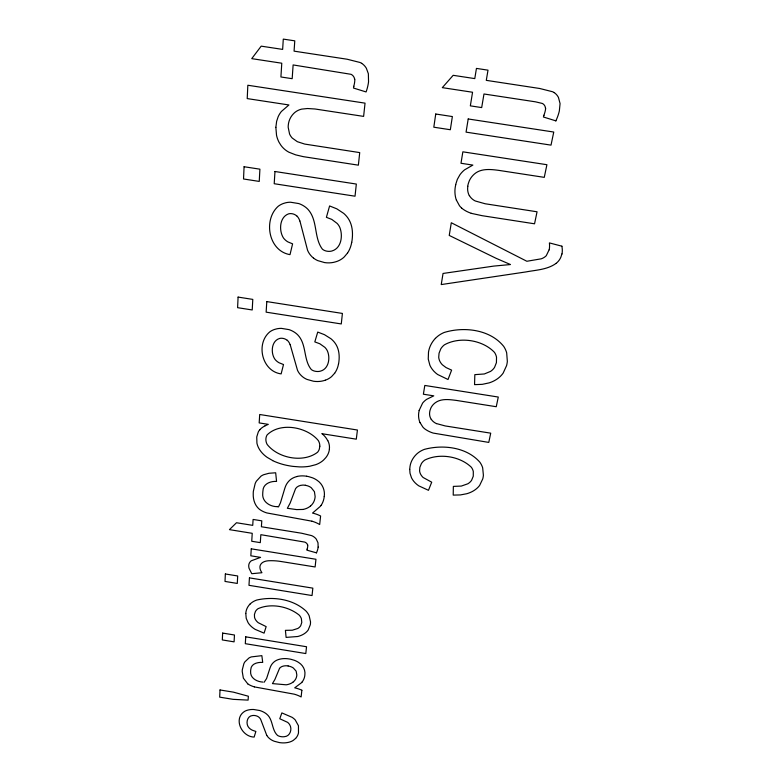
<?xml version="1.0" encoding="UTF-8"?>
<svg xmlns="http://www.w3.org/2000/svg" width="782" height="782" viewBox="0 0 782 782"><rect width="100%" height="100%" fill="white"/><g stroke="black" fill="none" stroke-linecap="round" stroke-linejoin="round"><path stroke-width="1.17" d="M245.792 613.44L246.213 618.318L248.09 622.707A21.515 14.281 13.1 0 0 255.157 629.363L264.081 633.146L266.154 626.626L258.314 622.746A12.903 8.582 13.1 0 1 257.092 621.661A13.177 8.758 13.1 0 1 254.531 617.281L254.443 614.457L255.431 611.495A15.777 10.498 13 0 1 258.06 608.679C270.992 602.932 288.47 606.343 299.291 615.19A15.083 10.049 12.4 0 1 301.373 618.67L301.793 622.423L300.728 625.678A14.164 9.423 12.4 0 1 297.815 628.464L292.321 630.214L285.41 630.351L286.104 637.398L297.756 636.499A24.242 16.139 12.5 0 0 302.37 634.808A25.171 16.754 12.5 0 0 304.716 633.41A24.125 16.051 12.5 0 0 308.235 629.93L310.298 624.75A36.519 24.301 12.9 0 0 310.513 621.788L309.173 615.796A25.063 16.705 12.5 0 0 306.173 611.211C293.455 599.159 273.407 596.216 256.731 600.048A22.932 15.278 13 0 0 250.719 603.469L250.191 603.958M324.256 496.521C325.165 490.431 322.546 484.019 317.414 480.529A17.497 12.747 13.2 0 0 312.487 477.812L308.646 476.629A22.913 16.647 13.2 0 0 306.564 476.218M318.137 547.087L317.991 542.767L316.27 539.13A10.586 7.458 12.5 0 0 312.644 536.1A7.937 5.601 12.5 0 0 311.392 535.553L301.598 533.236L261.393 526.755L261.794 520.841L253.104 519.443L252.733 525.357L236.487 522.747L229.439 529.639L252.234 533.314L251.736 541.261L260.298 542.64L260.846 534.692L304.736 542.092A3.363 2.366 12.6 0 1 305.117 542.249A4.77 3.353 12.7 0 1 307.14 543.959A4.252 2.981 12.6 0 1 307.375 544.38L307.59 545.025M301.852 690.271L301.129 696.938A22.355 13.988 11.7 0 0 294.257 694.172L254.355 686.899M351.753 242.361C353.161 234.189 352.848 225.05 347.931 218.041A25.483 21.632 18 0 0 343.679 213.369L336.807 208.833L329.603 205.949L326.397 217.328L331.783 219.4L337.159 223.437A15.943 13.499 18 0 1 339.799 227.396C343.044 235.441 341.538 248.236 331.92 250.993A10.361 8.729 17.4 0 1 329.584 251.354A10.713 9.032 17.4 0 1 326.045 250.993L325.029 250.67A7.732 6.51 17.3 0 1 322.389 249.155C313.748 237.855 317.912 220.612 308.176 209.605A18.7 15.806 20.6 0 0 305.019 206.8L303.836 205.998A20.019 16.911 20.7 0 0 298.724 203.555L290.562 202.225A20.469 17.292 20.7 0 0 285.606 202.812L283.27 203.525A22.072 18.631 20.6 0 0 278.187 206.301C263.026 219.791 268.412 251.012 290.005 254.639L292.595 243.857L287.903 241.902A13.705 11.515 20 0 1 283.465 237.982C278.803 230.788 279.37 217.073 288.607 213.857A7.967 6.725 20.8 0 1 291.041 213.623A7.82 6.608 20.8 0 1 296.681 215.881M338.557 363.943C339.847 356.797 339.378 348.752 334.833 342.78A23.704 18.778 15.1 0 0 330.854 338.684L324.432 334.657L317.727 332.076L314.814 341.9L319.828 343.767L324.853 347.335A14.829 11.73 15.1 0 1 327.335 350.805C330.532 357.833 328.802 369.221 320.151 371.215A9.638 7.585 14.8 0 1 317.981 371.499A9.97 7.849 14.8 0 1 314.687 371.137L313.738 370.854A7.194 5.66 14.8 0 1 311.265 369.495C303.269 359.818 306.827 344.383 297.834 334.989A17.37 13.734 16.9 0 0 294.882 332.516L293.778 331.803A18.602 14.702 16.9 0 0 289.008 329.623L281.412 328.372A19.012 15.024 16.9 0 0 276.818 328.831L274.638 329.418A20.498 16.197 16.9 0 0 269.927 331.763C255.47 343.445 261.862 371.352 281.139 373.894L283.504 364.539L279.125 362.789A12.737 10.01 16.6 0 1 274.981 359.329C270.513 353.161 271.266 340.825 279.653 338.45A7.4 5.845 17 0 1 281.911 338.264A7.263 5.738 17 0 1 287.17 340.297M549.14 249.771L546.266 255.704A12.747 10.86 0 0 1 541.212 258.822L526.863 261.266L451.302 222.753L449.239 235.431L496.13 258.324L510.48 264.541L493.823 266.085L443.042 273.456L441.234 284.57L525.856 271.94C536.071 270.005 547.41 269.722 556.119 263.358M353.894 86.323L353.474 88.034L366.084 91.944A56.607 51.231 29.7 0 0 368.547 81.905L368.361 73.733L366.367 68.298A14.017 12.864 25.4 0 0 361.675 63.332M561.916 253.945L560.86 257.2A18.758 15.933 -0.5 0 1 556.139 263.378M455.671 184.562L457.323 179.401L459.865 174.865A28.074 24.789 4.1 0 1 464.635 169.811L472.856 165.09L460.989 163.272L462.856 151.825L546.911 164.709L544.272 177.358L498.642 170.349C490.558 169.283 480.871 168.228 474.283 174.122A22.502 19.873 3.4 0 0 469.2 181.033L468.262 183.75A26.94 23.763 2.9 0 0 467.753 186.292M419.103 410.521L422.593 403.121A24.584 19.061 7.4 0 1 426.679 399.319L433.756 395.848L423.385 394.216L424.812 385.448L498.281 397.041L496.257 406.718L456.346 400.413C449.376 399.534 441.195 398.273 435.173 402.838A19.706 15.288 7.1 0 0 430.853 408.067L430.09 410.149A23.587 18.289 6.9 0 0 429.689 412.094A16.432 12.737 7.2 0 0 431.195 419.367M307.179 549.169L306.886 550.157L316.514 552.854M544.008 115.296L543.412 116.997L555.924 120.887M347.433 253.153L344.207 256.975A23.959 20.185 17.5 0 1 337.404 261.247L335.84 261.765A22.707 19.12 17.4 0 1 324.647 262.596L317.844 260.641A17.038 14.301 17.4 0 1 313.602 258.138M279.516 668.405L274.873 679.538L272.439 683.605L286.202 684.807A15.777 10.098 12.2 0 0 292.429 682.539L292.82 682.256M334.608 373.278L331.627 376.562A22.297 17.536 14.9 0 1 325.322 380.199M295.606 738.404L293.358 740.31A17.312 10.616 11.8 0 1 288.529 742.333L287.414 742.548A16.412 10.058 11.7 0 1 279.34 742.577L274.384 741.287A12.316 7.537 11.8 0 1 271.276 739.801A14.76 9.042 11.7 0 1 266.799 735.393M435.427 338.381L436.151 337.648A27.722 22.316 6.6 0 1 444.147 332.487C464 326.358 490.118 329.427 503.716 346.406A30.342 24.369 5.4 0 1 506.677 352.858L507.342 361.382A44.163 35.464 6.3 0 1 506.58 365.614L503.158 373.102A29.198 23.392 5.4 0 1 498.232 378.195A30.469 24.418 5.5 0 1 495.084 380.287A29.345 23.509 5.4 0 1 489.112 382.887L482.269 384.343L474.557 384.646L474.83 374.646L484.332 373.972L490.49 371.43A17.145 13.734 5.3 0 0 494.566 367.345L496.423 362.653L496.521 357.296A18.269 14.653 5.4 0 0 494.507 352.408C482.621 339.779 459.562 336.328 444.43 344.823A19.071 15.317 6.6 0 0 440.735 348.958L439.054 353.239L438.722 357.276A15.923 12.786 6.8 0 0 441.195 363.425A15.601 12.522 6.8 0 0 442.534 364.92L446.063 367.579L451.615 370.13L448.018 379.505L437.607 374.48A25.992 20.831 6.8 0 1 429.905 365.292L428.253 359.104L428.497 352.154A37.301 29.941 6.2 0 1 435.378 338.352M310.483 506.013L310.034 506.374A17.878 12.942 13.5 0 1 302.947 509.463M265.078 425.789L268.294 424.362L259.174 422.906L259.702 414.499L357.433 430.022L356.289 439.171L322.057 433.727M325.312 380.189L323.875 380.638A21.134 16.617 14.8 0 1 313.445 381.225L307.101 379.446A15.855 12.434 14.9 0 1 303.142 377.207A19.003 14.926 14.8 0 1 297.502 370.287L290.2 344.725M302.937 509.453L296.613 509.59L287.356 508.3L290.161 503.031L295.576 488.642A10.264 7.458 13.2 0 1 305.381 485.211M277.444 506.726L278.5 506.883L280.445 502.836L284.511 489.317A75.678 54.896 10.9 0 1 285.381 486.717L285.938 485.378A28.406 20.645 12.9 0 1 290.21 479.825A19.237 13.998 13.2 0 1 297.258 476.473M276.994 506.668C269.604 506.589 261.745 501.418 262.752 493.198A41.622 30.127 13.2 0 1 262.928 490.988C262.987 483.872 270.494 481.018 276.564 481.429L275.675 472.787L269.008 473.266L263.71 474.703A18.26 13.245 14.5 0 0 261.002 476.16L256.379 481.174A36.187 26.187 13.8 0 0 255.176 483.559L253.348 491.331A68.425 49.569 12.4 0 0 253.231 493.677C252.987 499.366 254.795 505.514 259.341 509.219A18.533 13.314 14.4 0 0 266.838 512.943L311.94 521.193M264.13 682.256L266.584 678.561L269.78 668.718A66.822 42.795 10.5 0 1 270.513 666.704L271.002 665.668A25.063 16.09 11.8 0 1 274.707 661.416A16.969 10.909 12 0 1 280.885 658.943A16.803 10.801 12 0 1 289.066 658.943A20.215 12.981 12 0 1 290.914 659.285L294.296 660.282A15.425 9.931 12 0 1 298.665 662.491C302.917 665.091 305.625 670.096 304.853 675.101A31.915 20.469 12.4 0 1 302.155 682.002M262.938 682.08C257.014 681.826 249.996 678.189 250.621 671.327A36.734 23.499 12 0 1 250.768 669.597C250.993 663.547 257.825 662.08 262.713 662.413L261.853 655.658L251.335 656.909A16.099 10.332 12.8 0 0 248.969 657.994L244.922 661.816A31.935 20.43 12.4 0 0 243.886 663.654L242.322 669.685A60.41 38.66 11.5 0 0 242.225 671.513L243.368 678.16L247.718 683.791M561.955 246.203L549.394 242.909A31.857 27.214 1.5 0 1 549.218 249.781M471.204 213.33L482.181 215.695L534.546 223.799L537.058 211.785L485.153 203.76L475.28 200.984A13.763 12.141 4.3 0 1 469.425 195.617M436.522 423.59L445.202 425.936L490.715 433.169L488.779 442.417L433.179 433.072A24.252 18.778 7.5 0 1 424.675 428.81A15.181 11.71 7.8 0 1 422.759 426.923L420.1 422.671M272.703 460.578L267.2 457.382A27.116 20.234 14.8 0 1 256.926 443.179L256.75 436.942L258.285 431.967A19.511 14.565 15.2 0 1 259.839 429.738M266.779 735.403L260.787 719.655A9.101 5.601 12.6 0 0 258.451 716.85A5.728 3.529 12.5 0 0 252.547 715.52C246.692 715.98 245.382 724.425 249.184 728.013A9.873 6.061 12.4 0 0 252.439 730.251L255.861 731.453L254.14 737.074C241.491 736.839 232.899 718.179 244.962 711.18A15.865 9.775 12.5 0 1 248.568 709.919L250.24 709.636A14.711 9.071 12.5 0 1 253.788 709.509L259.673 710.506A14.389 8.876 12.5 0 1 263.378 711.972L264.238 712.441A13.441 8.289 12.5 0 1 266.554 714.025C273.27 719.313 271.471 729.772 277.463 735.363A5.591 3.421 11.7 0 0 279.399 736.263L280.142 736.468A7.742 4.751 11.7 0 0 282.693 736.791A7.488 4.594 11.7 0 0 284.374 736.693C290.21 736.4 292.556 728.971 289.584 724.533A11.495 7.077 11.8 0 0 287.61 722.353L279.77 718.746L281.862 712.91L292.087 717.319A18.367 11.329 11.8 0 1 295.234 719.929L298.45 725.735L298.489 732.861A29.051 17.849 12.1 0 1 295.645 738.423M456.502 200.26L459.445 205.686A17.312 15.21 5.2 0 0 461.644 208.022M299.907 220.944L307.561 250.26A20.42 17.165 17.3 0 0 313.562 258.168M354.598 79.148L354.344 78.053A5.621 5.142 25.4 0 0 354.05 77.34A6.315 5.767 25.5 0 0 351.46 74.534A4.457 4.076 25.5 0 0 350.952 74.3L293.123 64.935L292.175 78.689L280.914 76.978L281.774 63.215L251.745 58.64L261.198 46.148L282.644 49.403L283.289 39.1L294.775 40.84L294.071 51.143L347.14 59.227L360.043 62.482A10.518 9.667 25.4 0 1 361.655 63.362M545.425 108.209L545.269 107.134A5.65 5.171 -5.6 0 0 545.044 106.42A6.344 5.806 -5.4 0 0 542.669 103.635A4.477 4.096 -5.7 0 0 542.17 103.41L535.474 101.826L483.98 93.987L481.683 107.584L470.344 105.853L472.553 92.247L442.309 87.643L453.179 75.316L474.782 78.601L476.443 68.405L488.007 70.165L486.287 80.351L539.727 88.493L552.6 91.748A10.586 9.707 -7.2 0 1 554.174 92.618M354.842 79.168A29.677 26.93 28 0 1 353.757 86.274M351.704 242.352A40.293 33.968 18.8 0 1 347.491 253.182M296.769 215.822A12.659 10.665 20.9 0 1 299.789 220.954M338.498 363.933A37.468 29.521 15.7 0 1 334.657 373.297M287.258 340.238A11.759 9.267 17.1 0 1 290.093 344.735M322.086 433.707A24.741 18.514 13.9 0 1 327.736 440.677M327.853 440.657A22.903 17.145 13.8 0 1 329.349 449.132M329.427 449.151A28.514 21.339 14 0 1 325.889 457.548L323.621 460.002A28.22 21.104 14 0 1 315.82 464.655L309.789 466.228A43.9 33.03 14.5 0 1 299.408 466.893L293.162 466.404A59.276 44.906 14.7 0 1 289.33 465.828A48.943 36.901 14.7 0 1 272.664 460.637M259.81 429.719A24.907 18.582 15 0 1 265.098 425.809M311.94 521.183A25.249 17.83 12.6 0 1 319.682 524.527L320.6 516.003A24.447 17.36 12.6 0 0 312.536 513.08L320.317 506.374A30.586 22.179 13.6 0 0 321.04 505.397M297.228 476.424A19.051 13.871 13.2 0 1 306.564 476.238M324.227 496.521A36.187 26.246 13.9 0 1 321.079 505.416M305.371 485.319A11.642 8.455 13.2 0 1 306.495 485.544L307.561 485.837A9.609 6.989 13.2 0 1 311.265 487.733L314.423 491.683L315.126 496.492A29.452 21.339 13.9 0 1 314.911 498.29L314.794 498.867A23.069 16.715 13.7 0 1 310.532 506.042M307.776 545.044A22.365 15.689 13.3 0 1 307.082 549.14M318.186 547.097A42.56 29.872 13.7 0 1 316.466 552.835M245.802 613.44A30.84 20.527 12.8 0 1 250.152 603.939M301.881 690.242A21.632 13.597 11.7 0 0 294.706 687.837L301.49 682.735A26.989 17.302 12.3 0 0 302.116 681.982M254.365 686.86A16.354 10.401 12.8 0 1 247.669 683.83M279.497 668.395A9.052 5.816 12 0 1 288.118 665.912M288.108 666A10.274 6.588 12 0 1 289.096 666.186L290.044 666.44A8.475 5.445 12 0 1 293.328 667.994L296.143 671.132L296.818 674.905A25.982 16.647 12.5 0 1 296.642 676.303L296.544 676.753A20.352 13.04 12.3 0 1 292.859 682.285M545.68 108.229A29.638 27.253 -2.2 0 1 543.881 115.257M554.194 92.589A14.096 12.923 -6.7 0 1 558.475 97.525L560.068 103.595L559.345 110.956A56.333 52.023 -0.5 0 1 555.855 120.868M469.288 195.666A18.758 16.559 3.8 0 1 467.822 186.302M471.223 213.271A27.673 24.418 4.5 0 1 461.585 208.071M456.385 200.29A35.288 31.094 3.4 0 1 455.779 184.591M561.867 246.213A28.406 24.174 0.3 0 1 562.014 253.955M436.503 423.629A12.062 9.345 7.5 0 1 431.312 419.328M419.993 422.691A30.909 23.929 7.1 0 1 419.191 410.54M409.729 469.386L410.022 473.266L411.469 477.724A24.203 18.084 7.7 0 0 418.722 485.817L428.468 490.314L431.713 482.191L423.209 477.548A14.526 10.87 7.7 0 1 421.957 476.228A14.829 11.095 7.7 0 1 419.582 470.852L419.856 467.353L421.381 463.648A17.761 13.294 7.6 0 1 424.763 460.09C439.103 452.905 459.884 456.102 471.37 467.274A17.008 12.717 6.7 0 1 473.296 471.546L473.276 476.199L471.605 480.265A15.963 11.925 6.7 0 1 467.871 483.775L461.321 486.072L453.355 486.394L453.218 495.104L460.383 494.928L466.727 493.735A27.321 20.41 6.7 0 0 472.25 491.546A28.367 21.192 6.8 0 0 475.143 489.757A27.184 20.303 6.7 0 0 479.659 485.378L482.748 478.897A41.123 30.772 7.4 0 0 483.393 475.231L482.67 467.812A28.25 21.143 6.8 0 0 479.835 462.172C466.629 447.099 442.944 444.362 424.372 449.376A25.816 19.364 7.6 0 0 417.002 453.765L416.327 454.401A34.731 25.982 7.3 0 0 410.042 466.277L409.729 469.386M275.86 127.329L276.525 135.227A29.638 26.119 24.9 0 0 279.027 142.246L280.933 145.296A21.114 18.543 25.2 0 0 288.802 152.158L295.655 154.856L303.318 156.654L358.371 165.168L359.72 152.598L304.706 144.074L297.326 141.689L292.233 138.043A14.653 12.923 25.3 0 1 289.565 133.986L288.196 127.368A27.223 24.105 24.3 0 1 288.245 125.491A23.773 21.036 24.6 0 1 292.263 115.11L293.7 113.498A18.709 16.559 25.2 0 1 301.686 109.118L307.561 108.522L315.009 108.991L363.62 116.391L365.038 103.146L247.835 85.248L247.22 98.591L288.929 104.964L281.383 111.484A30.811 27.204 25 0 0 278.128 116.811L276.632 121.327L275.86 127.329M220.016 689.959L219.693 697.143L233.046 699.333L248.099 700.115L248.363 696.234L233.447 692.158L220.016 689.959M222.635 633.078L222.323 639.94L234.092 641.856L234.463 635.004L222.635 633.078M225.353 573.978L225.011 581.437L237.288 583.431L237.689 575.972L225.353 573.978M238.09 297.092L237.601 307.678L252.215 309.965L252.791 299.398L238.09 297.092M244.082 166.742L243.525 178.98L259.243 181.414L259.907 169.176L244.082 166.742M245.734 636.841L245.304 643.684L305.801 653.557L306.534 646.743L245.734 636.841M249.438 577.878L248.969 585.317L312.047 595.542L312.839 588.142L249.438 577.878M251.257 548.827L250.827 555.807L260.572 557.38L251.237 560.811A12.453 8.553 13.9 0 0 248.744 565.357A18.269 12.551 13.7 0 0 249.077 568.338L251.755 573.705L261.931 572.727L261.208 571.554A15.239 10.479 13.4 0 1 259.937 566.784A10.762 7.4 13.5 0 1 262.42 562.629A11.652 8.006 13.5 0 1 267.659 560.85L268.597 560.753A42.648 28.934 13 0 1 281.412 561.564L315.117 566.97L315.948 559.267L251.257 548.827M266.799 301.588L266.134 312.155L341.275 323.943L342.408 313.435L266.799 301.588M274.971 171.502L274.208 183.721L355.028 196.204L356.338 184.053L274.971 171.502M319.809 446.268L319.3 449.142A16.158 12.101 13.9 0 1 317.531 452.27C303.299 463.188 278.05 458.291 267.19 444.469A15.425 11.525 15 0 1 265.997 440.989L265.919 440.276A16.852 12.59 14.9 0 1 265.988 438.125L266.115 437.431A15.073 11.261 15 0 1 267.18 434.851C280.474 421.83 307.121 426.904 318.333 440.589A15.982 11.965 13.9 0 1 319.75 444.821L319.809 446.268M435.73 114.016L433.815 127.202L450.334 129.734L452.367 116.557L435.73 114.016M468.203 118.972L466.062 132.138L551.017 145.129L553.754 132.041L468.203 118.972"/></g></svg>
